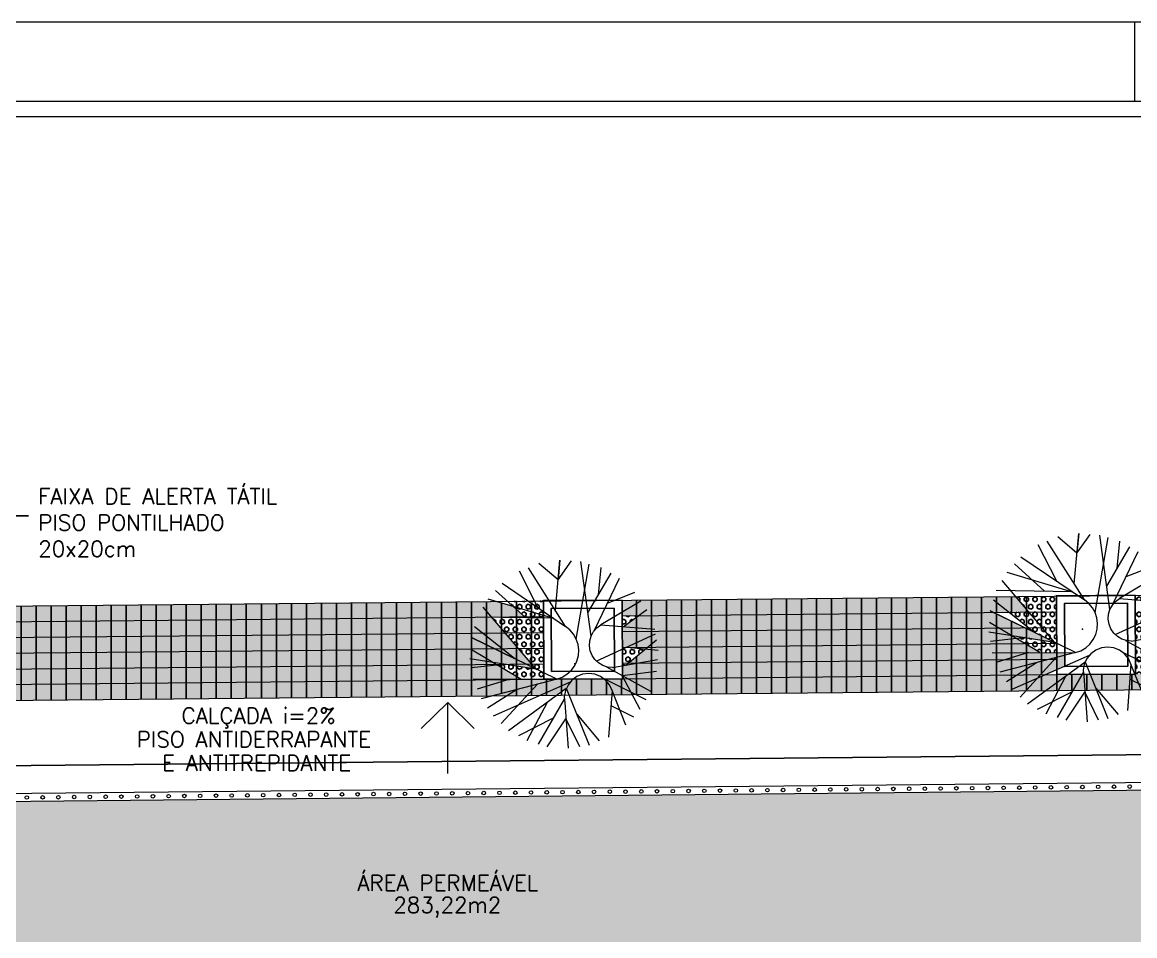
# Model space of a CAD drawing. Header units: millimetres. Extents: x 521 to 1055, y 261 to 520.
# Drawn here: x 549.86 to 563.98, y 508.29 to 519.88 of the extents above; entities that cross this region are included whole.
import ezdxf
from ezdxf.enums import TextEntityAlignment as Align

# ---------------------------------------------------------------- set-up
doc = ezdxf.new("R2010")
doc.units = ezdxf.units.MM
doc.linetypes.add('CONTINU', pattern=[0])
doc.layers.add('0.1', color=8, linetype='Continuous', lineweight=13)
doc.styles.add('60x100', font='romans.shx', dxfattribs={"height": 0.2})
doc.styles.add('80X50', font='romans.shx')
doc.styles.add('ROMANS', font='romans')
doc.styles.get("Standard").update_dxf_attribs({"font": 'romans.shx'})
doc.dimstyles.new('Fares Eng - 100', dxfattribs={"dimscale": 2, "dimtxt": 0.05, "dimasz": 0.1, "dimexe": 0.05, "dimexo": 0.1, "dimgap": 0.05, "dimtad": 1, "dimlfac": 2, "dimzin": 4, "dimdsep": 46, "dimtxsty": 'ROMANS', "dimblk1": 'OBLIQUE', "dimblk2": 'OBLIQUE', "dimsah": 1, "dimcen": 0.05, "dimdle": 0.05, "dimclrd": 256, "dimclre": 256, "dimclrt": 1, "dimaunit": 1, "dimadec": 0, "dimazin": 0, "dimtfac": 1, "dimtmove": 2, "dimatfit": 3, "dimldrblk": 'OPEN90', "dimfxl": 1, "dimtolj": 1, "dimtzin": 0, "dimarcsym": 0})
doc.dimstyles.new('Fares Eng - 50', dxfattribs={"dimscale": 2, "dimtxt": 0.085, "dimasz": 0.1, "dimexe": 0.05, "dimexo": 0.05, "dimgap": 0.04, "dimtad": 1, "dimzin": 4, "dimdsep": 46, "dimtxsty": 'ROMANS', "dimblk1": 'OBLIQUE', "dimblk2": 'OBLIQUE', "dimsah": 1, "dimcen": 0.05, "dimdle": 0.05, "dimclrd": 8, "dimclre": 8, "dimclrt": 8, "dimaunit": 1, "dimadec": 0, "dimazin": 0, "dimtfac": 1, "dimtix": 1, "dimtmove": 2, "dimatfit": 0, "dimldrblk": 'OPEN90', "dimfxl": 1, "dimtolj": 1, "dimtzin": 0, "dimarcsym": 0})
pattern_1 = [(90, (143.7004, 358.23872), (-0.0549926, 3e-18), [0.03175, -0.0635]), (210, (143.7004, 358.23872), (0.0274963, -0.0476249886), [0.03175, -0.0635]), (150, (143.7004, 358.27047), (-0.0274963, -0.0476249886), [0.03175, -0.0635])]
pattern_2 = [(90, (143.7004, 358.23872), (-0.1905, 1e-17), [])]
pattern_3 = [(37.5, (143.7004, 358.23872), (-0.00800016, 0.24470662), [0, -0.19304, 0, -0.2159, 0, -0.206375]), (7.5, (143.7004, 358.23872), (0.22476164, 0.35841255), [0, -0.10414, 0, -0.17399, 0, -0.066675]), (327.5, (143.5442, 358.23872), (0.39549619, 0.00071859), [0, -0.0635, 0, -0.2286, 0, -0.29845]), (317.5, (143.5442, 358.23872), (0.38177823, 0.11146466), [0, -0.03175, 0, -0.14986, 0, -0.17145])]

# ---------------------------------------------------------------- blocks, each defined once
blk = doc.blocks.new('ÁREA')
for p in [(0.00005, 0.00376), (0, 0)]:
    blk.add_attdef('COMPARTIMENTO', text='', height=0.0025).set_placement(p, align=Align.CENTER)
at = {"color": 1}
for p in [(-0.00005, -0.00376), (-0.0001, -0.00752)]:
    blk.add_attdef('ÁREA', text='', height=0.002, dxfattribs=at).set_placement(p, align=Align.CENTER)
blk = doc.blocks.new('ARV1')
for p, q in [((-0.1407, 1.4161), (0.0989, 1.7605)), ((0.1949, 0.3431), (0.4235, 1.7048)), ((0.4634, 0.4005), (0.2709, 1.7498)), ((0.5923, 1.1492), (0.6377, 1.6415)), ((-0.5054, 0.9113), (-0.8423, 1.5681)), ((0.4031, 0.8237), (0.8191, 1.5396)), ((0.5168, 0.4952), (0.9711, 1.4544)), ((-0.7238, 0.7245), (-1.2729, 1.2194)), ((0.755, 0.9984), (1.2545, 1.1977)), ((1.0437, 0.573), (1.4738, 0.8844)), ((0.5591, -0.0523), (1.6313, 0.447)), ((1.095, -0.1252), (1.6493, 0.337)), ((1.1112, 0.2048), (1.6793, 0.1529)), ((-0.8061, -0.388), (-1.7211, 0.152)), ((-1.0745, -0.1172), (-1.7031, -0.1904)), ((0.7476, -0.1574), (1.5471, -0.5954)), ((0.8557, -0.1699), (1.6686, -0.0184)), ((-1.0074, -0.3893), (-1.5974, -0.572)), ((0.6958, -0.3704), (1.4637, -0.7442)), ((-0.8667, -0.5727), (-1.4069, -0.9182)), ((0.0893, -0.4358), (-1.3067, -1.0613)), ((-0.506, -0.477), (-1.1567, -1.1971)), ((-0.3293, -0.8064), (-0.6899, -1.5051)), ((-0.0159, -0.7468), (-0.4854, -1.5654)), ((-0.0071, -0.8135), (0.0586, -1.6373)), ((0.83, -0.8592), (1.2412, -1.0601)), ((-0.2148, -1.0934), (-0.845, -1.418)), ((0.2097, -1.0193), (0.6221, -1.4999))]:
    blk.add_line(p, q)
for points in [[(-1.1556, 1.349), (-0.0013, 0.5719), (-0.6793, 1.6344)], [(-0.1872, 0.8633), (-0.1108, 1.7737), (-0.1407, 1.4161), (-0.4881, 1.7122)], [(-1.4123, 1.0654), (-0.2215, 0.7202), (-1.5994, 0.732)], [(1.365, 1.0398), (0.638, 0.6035), (1.6177, 0.5303)], [(-1.7315, -0.0163), (-0.5369, -0.1994), (-1.4972, 0.9138)], [(-1.67, -0.3938), (-0.1549, -0.3836), (-1.7076, 0.3652), (-0.9208, -0.0143), (-1.6507, 0.558)], [(-0.1549, -0.3836), (-0.0593, -0.3487), (0.0278, -0.2962), (0.1033, -0.2277), (0.1642, -0.1462), (0.2083, -0.0545), (0.2342, 0.044), (0.2404, 0.1456), (0.2272, 0.2464), (0.1949, 0.3431), (0.1448, 0.4315), (0.0786, 0.5088), (-0.0013, 0.5719)], [(0.8557, -0.1699), (0.7651, -0.1613), (0.679, -0.1335), (0.6007, -0.0877), (0.5344, -0.0259), (0.483, 0.0489), (0.4489, 0.1331), (0.434, 0.2225), (0.439, 0.3131), (0.4634, 0.4005), (0.5062, 0.4804), (0.5654, 0.5493), (0.638, 0.6035)], [(-0.1549, -0.3836), (-0.1549, -0.3836), (-1.526, -0.748)], [(0.849, -0.5865), (0.8014, -0.4854), (0.7301, -0.3991), (0.6394, -0.3338), (0.5353, -0.2931), (0.4242, -0.2796), (0.3134, -0.2945), (0.2099, -0.3365), (0.12, -0.4031), (0.0498, -0.4901), (0.0033, -0.5918), (-0.016, -0.702), (-0.0071, -0.8135)], [(1.36, -0.9289), (1.0306, -0.3125), (1.6553, -0.2288)], [(-1.0233, -1.3179), (0.0189, -0.5497), (0.436, -1.5757)], [(1.1033, -1.2124), (0.849, -0.5865), (0.79, -1.4316)], [(-0.3231, -1.6133), (0.0157, -1.1009), (0.262, -1.6039)]]:
    blk.add_lwpolyline(points)
blk = doc.blocks.new('_OBLIQUE')
at = {"color": 0, "linetype": 'ByBlock'}
blk.add_line((-0.5, -0.5), (0.5, 0.5), dxfattribs=at)
blk = doc.blocks.new('_Open90')
at = {"color": 0, "linetype": 'ByBlock', "lineweight": -2}
for p, q in [((0, 0), (-1, 0)), ((-0.5, 0.5), (0, 0)), ((0, 0), (-0.5, -0.5))]:
    blk.add_line(p, q, dxfattribs=at)
blk = doc.blocks.new('*D3076')
at = {"layer": '0.1', "color": 8, "linetype": 'CONTINU', "lineweight": -2, "transparency": 16777216}
for p, q in [((618.005, 511.125), (533.593, 510.285)), ((617.908, 510.87), (617.904, 511.224)), ((533.695, 510.032), (533.692, 510.386))]:
    blk.add_line(p, q, dxfattribs=at)
at = {"layer": 'DEFPOINTS', "color": 0, "linetype": 'CONTINU', "lineweight": -2, "transparency": 16777216}
for p in [(617.909, 510.77), (533.693, 510.286), (533.696, 509.932)]:
    blk.add_point(p, dxfattribs=at)
at = {"layer": '0.1', "color": 8, "linetype": 'CONTINU', "lineweight": -2, "transparency": 16777216, "xscale": 0.2, "yscale": 0.2, "zscale": 0.2}
for p, rotation in [((617.905, 511.124), 0.5700714480730352), ((533.693, 510.286), 180.570071448073)]:
    blk.add_blockref('_OBLIQUE', p, dxfattribs=dict(at, rotation=rotation))
at = {"layer": '0.1', "color": 8, "linetype": 'CONTINU', "lineweight": -2, "transparency": 16777216, "insert": (577.978, 510.927), "char_height": 0.17, "attachment_point": 5, "rotation": 0.5701, "style": 'ROMANS'}
blk.add_mtext('\\A1;84.22', dxfattribs=at)

msp = doc.modelspace()

# ---------------------------------------------------------------- hatches: boundary and pattern name
at = {"layer": '0.1', "linetype": 'CONTINU', "lineweight": -2}
h = msp.add_hatch(dxfattribs=at)
h.set_pattern_fill('LINE,_O', color=8, scale=0.06, angle=90, double=1)
h.set_pattern_definition(pattern_2)
h.paths.add_polyline_path([(555.82049, 512.33041), (555.69963, 512.33208), (538.79077, 512.17228), (538.67556, 512.08979), (538.58813, 512.09678), (538.58973, 511.77126), (538.72129, 511.83169), (538.96063, 511.80855), (538.70863, 511.60066), (538.59068, 511.57932), (538.59102, 511.50983), (538.83812, 511.37277), (556.02736, 511.53956), (556.04801, 511.54584), (556.189, 511.54604), (555.82187, 511.76532), (556.37815, 511.67706)])
h.paths.add_polyline_path([(556.08969, 512.47114), (555.87778, 512.53378), (538.83022, 512.37267), (538.58747, 512.22872), (538.58776, 512.17037), (556.23678, 512.33716)])
h.paths.add_polyline_path([(556.63719, 511.54472), (556.4796, 511.54395), (538.71484, 511.37157), (538.77355, 511.26032), (538.94932, 511.17361), (555.82387, 511.33313)])
h = msp.add_hatch(dxfattribs=at)
h.set_pattern_fill('HEX,_O', color=8, scale=0.01, angle=90, double=1)
h.set_pattern_definition(pattern_1)
h.paths.add_polyline_path([(553.73375, 512.3135), (548.87846, 512.26762), (549.41919, 511.47544), (553.51621, 511.51519)])
h.paths.add_polyline_path([(553.7884, 512.51403), (548.74281, 512.46635), (548.87846, 512.26762), (553.73375, 512.3135)])
h.paths.add_polyline_path([(555.82049, 512.33041), (555.69963, 512.33208), (553.73375, 512.3135), (553.51621, 511.51519), (556.02736, 511.53956), (556.04801, 511.54584), (556.189, 511.54604), (555.82187, 511.76532), (556.37815, 511.67706)])
h.paths.add_polyline_path([(556.08969, 512.47114), (555.87778, 512.53378), (553.7884, 512.51403), (553.73375, 512.3135), (556.23678, 512.33716)])
h = msp.add_hatch(dxfattribs=at)
h.set_pattern_fill('HEX,_O', color=8, scale=0.01, angle=90, double=1)
h.set_pattern_definition(pattern_1)
h.paths.add_polyline_path([(556.47576, 512.32136), (555.82049, 512.33041), (556.37812, 511.67709), (556.47918, 511.6277)])
h.paths.add_polyline_path([(556.47918, 511.6277), (556.37819, 511.67705), (556.00265, 511.73663), (555.89072, 511.7242), (556.189, 511.54604), (556.47958, 511.54647)])
h.paths.add_polyline_path([(556.08969, 512.47114), (556.23678, 512.33716), (556.47567, 512.33942), (556.47559, 512.35707)])
h.paths.add_polyline_path([(556.2821, 512.5376), (556.01945, 512.53512), (556.08969, 512.47114), (556.47559, 512.35707), (556.47534, 512.40602)])
h.paths.add_polyline_path([(556.47469, 512.53942), (556.36179, 512.53835), (556.40429, 512.45439), (556.47534, 512.40602)])
h.paths.add_polyline_path([(556.36179, 512.53835), (556.2821, 512.5376), (556.40429, 512.45439)])
h = msp.add_hatch(dxfattribs=at)
h.set_pattern_fill('LINE,_O', color=8, scale=0.06, angle=90, double=1)
h.set_pattern_definition(pattern_2)
h.paths.add_polyline_path([(556.08969, 512.47114), (556.23678, 512.33716), (556.47567, 512.33942), (556.47559, 512.35707)])
h.paths.add_polyline_path([(556.2821, 512.5376), (556.01945, 512.53512), (556.08969, 512.47114), (556.47559, 512.35707), (556.47534, 512.40602)])
h.paths.add_polyline_path([(556.47576, 512.32136), (555.82049, 512.33041), (555.98746, 512.13479), (556.47666, 512.13942)])
h.paths.add_polyline_path([(556.47666, 512.13942), (555.98746, 512.13479), (556.15681, 511.93639), (556.47765, 511.93942)])
h.paths.add_polyline_path([(556.47765, 511.93942), (556.15681, 511.93639), (556.32615, 511.73798), (556.47863, 511.73942)])
h.paths.add_polyline_path([(556.37819, 511.67705), (556.01285, 511.73502), (555.9858, 511.73476), (555.89072, 511.7242), (556.189, 511.54604), (556.47958, 511.54647), (556.47918, 511.6277)])
h.paths.add_polyline_path([(556.47863, 511.73942), (556.32615, 511.73798), (556.37812, 511.67709), (556.47918, 511.6277)])
h.paths.add_polyline_path([(556.25492, 511.7373), (556.01285, 511.73502), (556.37815, 511.67706), (556.37812, 511.67709)])
h.paths.add_polyline_path([(556.39883, 511.48271), (556.14578, 511.41688), (556.01618, 511.33495), (556.26605, 511.33731)])
h.paths.add_polyline_path([(556.76591, 511.42981), (556.7671, 511.42685), (556.78776, 511.47142), (556.83722, 511.53206), (556.85598, 511.5458), (556.63719, 511.54472), (556.39883, 511.48271), (556.26605, 511.33731), (556.64393, 511.34088)])
h.paths.add_polyline_path([(556.75484, 511.4004), (556.7671, 511.42685), (556.76591, 511.42981), (556.64393, 511.34088), (556.74427, 511.34183)], flags=17)
h.paths.add_polyline_path([(557.34684, 511.401), (557.31389, 511.47195), (557.2643, 511.53262), (557.24356, 511.54772), (556.85598, 511.5458), (556.83722, 511.53206), (556.78776, 511.47142), (556.7671, 511.42685), (556.80093, 511.34237), (557.34282, 511.34749)])
h.paths.add_polyline_path([(557.2507, 511.54775), (557.24356, 511.54772), (557.2643, 511.53262), (557.31389, 511.47195), (557.34684, 511.401), (557.36816, 511.34773), (557.60276, 511.34995), (557.58554, 511.38258)])
h.paths.add_polyline_path([(557.49769, 511.54907), (557.47958, 511.54888), (557.2507, 511.54775), (557.58554, 511.38258)])
h = msp.add_hatch(dxfattribs=at)
h.set_pattern_fill('HEX,_O', color=8, scale=0.01, angle=90, double=1)
h.set_pattern_definition(pattern_1)
h.paths.add_polyline_path([(562.40905, 512.10208), (562.96533, 512.01383), (562.9653, 512.01385), (562.69714, 512.14492), (562.69728, 512.14481), (562.18871, 512.39341), (557.68135, 512.35081), (557.47635, 512.20402), (557.47771, 511.92842), (557.53329, 511.95394), (557.77262, 511.93081), (557.52062, 511.72291), (557.47876, 511.71534), (557.47938, 511.58973), (557.55169, 511.54962), (562.85508, 511.60409), (563.09283, 511.70912), (563.09197, 511.88328), (562.77618, 511.88281)])
h.paths.add_polyline_path([(562.46837, 512.59606), (557.47465, 512.54887), (557.47564, 512.34887), (562.63772, 512.39765)])
h = msp.add_hatch(dxfattribs=at)
h.set_pattern_fill('LINE,_O', color=8, scale=0.06, angle=90, double=1)
h.set_pattern_definition(pattern_2)
h.paths.add_polyline_path([(562.46837, 512.59606), (557.47465, 512.54887), (557.47564, 512.34887), (562.63772, 512.39765)])
h.paths.add_polyline_path([(562.69714, 512.14492), (562.69728, 512.14481), (562.18871, 512.39341), (557.68135, 512.35081), (557.48756, 512.21204), (557.47631, 512.21294), (557.47771, 511.92842), (557.53329, 511.95394), (557.77262, 511.93081), (557.52062, 511.72291), (557.47876, 511.71534), (557.47938, 511.58973), (557.55169, 511.54962), (562.49047, 511.60034), (562.73295, 511.75364), (562.99228, 511.82111), (562.99197, 511.88313), (562.77618, 511.88281), (562.40905, 512.10208), (562.96533, 512.01383), (562.9653, 512.01385)])
h.paths.add_polyline_path([(557.49769, 511.54907), (557.58554, 511.38258), (557.65077, 511.3504), (562.60037, 511.39719), (562.78869, 511.6034)])
h = msp.add_hatch(dxfattribs=at)
h.set_pattern_fill('LINE,_O', color=8, scale=0.06, angle=90, double=1)
h.set_pattern_definition(pattern_2)
h.paths.add_polyline_path([(562.98843, 512.60098), (562.46837, 512.59606), (562.63772, 512.39765), (562.98942, 512.40098)])
h.paths.add_polyline_path([(562.98942, 512.40098), (562.63772, 512.39765), (562.80707, 512.19924), (562.99041, 512.20098)])
h.paths.add_polyline_path([(562.63772, 512.39765), (562.38133, 512.39523), (562.6307, 512.19758), (562.80707, 512.19924)])
h.paths.add_polyline_path([(562.99041, 512.20098), (562.80707, 512.19924), (562.9653, 512.01385), (562.99139, 512.0011)])
h.paths.add_polyline_path([(562.69714, 512.14492), (562.69728, 512.14481), (562.59011, 512.19719), (562.25511, 512.19403), (562.40905, 512.10208), (562.96533, 512.01383), (562.9653, 512.01385)])
h.paths.add_polyline_path([(562.58983, 512.0734), (562.4779, 512.06096), (562.58476, 511.99713), (562.99139, 512.00098), (562.99139, 512.0011), (562.96537, 512.01382)])
h.paths.add_polyline_path([(562.99139, 512.00098), (562.58476, 511.99713), (562.77618, 511.88281), (562.99197, 511.88313)])
h.paths.add_polyline_path([(562.99197, 511.88313), (562.63519, 511.8826), (562.34654, 511.79487), (562.91198, 511.80022), (562.99228, 511.82111)])
h.paths.add_polyline_path([(562.96891, 511.80076), (562.91198, 511.80022), (562.73295, 511.75364), (562.49047, 511.60034), (562.78869, 511.6034)])
h.paths.add_polyline_path([(562.99305, 511.66504), (562.99238, 511.80098), (562.96891, 511.80076), (562.78869, 511.6034), (562.85508, 511.60409)])
h.paths.add_polyline_path([(563.13309, 511.60619), (562.99334, 511.60551), (562.85508, 511.60409), (562.74483, 511.55538), (562.60037, 511.39719), (562.84963, 511.39954)])
h.paths.add_polyline_path([(563.10844, 511.58822), (562.84963, 511.39954), (563.0106, 511.40107)], flags=16)
h.paths.add_polyline_path([(563.31544, 511.60709), (563.13309, 511.60619), (563.10844, 511.58822), (563.0106, 511.40107), (563.19686, 511.40283)])
h.paths.add_polyline_path([(563.33392, 511.58202), (563.33205, 511.60718), (563.31544, 511.60709), (563.19686, 511.40283), (563.34716, 511.40425)])
h.paths.add_polyline_path([(563.41676, 511.60759), (563.33205, 511.60718), (563.33392, 511.58202), (563.34716, 511.40425), (563.49761, 511.40567)])
h.paths.add_polyline_path([(563.92443, 511.6101), (563.41676, 511.60759), (563.48507, 511.437), (563.51155, 511.4058), (563.90937, 511.40956)])
h.paths.add_polyline_path([(564.03279, 511.49097), (563.91969, 511.54696), (563.90937, 511.40956), (564.06478, 511.41103)])
h.paths.add_polyline_path([(563.98499, 511.6104), (563.92443, 511.6101), (563.91969, 511.54696), (564.03279, 511.49097)])
h.paths.add_polyline_path([(564.17272, 511.71934), (563.99235, 511.80832), (563.99333, 511.61044), (564.22893, 511.61281)])
h.paths.add_polyline_path([(564.29401, 512.2133), (563.99037, 512.21043), (563.99122, 512.03858), (564.1078, 512.05968)])
h.paths.add_polyline_path([(564.3598, 512.26758), (564.12046, 512.29071), (563.99027, 512.23091), (563.99037, 512.21043), (564.29401, 512.2133)])
h.paths.add_polyline_path([(564.38935, 512.41421), (563.98938, 512.41043), (563.99027, 512.23091)])
h = msp.add_hatch(dxfattribs=at)
h.set_pattern_fill('HEX,_O', color=8, scale=0.01, angle=90, double=1)
h.set_pattern_definition(pattern_1)
h.paths.add_polyline_path([(562.98843, 512.60098), (562.46837, 512.59606), (562.63772, 512.39765), (562.98942, 512.40098)])
h.paths.add_polyline_path([(562.98942, 512.40098), (562.63772, 512.39765), (562.9653, 512.01385), (562.99139, 512.0011)])
h.paths.add_polyline_path([(562.63772, 512.39765), (562.38133, 512.39523), (562.69714, 512.14492), (562.9653, 512.01385)])
h.paths.add_polyline_path([(562.99139, 512.0011), (562.96537, 512.01382), (562.58983, 512.0734), (562.4779, 512.06096), (562.77618, 511.88281), (562.99197, 511.88313)])
h.paths.add_polyline_path([(564.17272, 511.71934), (563.99235, 511.80832), (563.99333, 511.61044), (564.22893, 511.61281)])
h.paths.add_polyline_path([(564.06211, 511.92896), (563.99157, 511.96809), (563.99235, 511.80832), (564.17272, 511.71934)])
h.paths.add_polyline_path([(564.3598, 512.26758), (564.12046, 512.29071), (563.99027, 512.23091), (563.99122, 512.03858), (564.1078, 512.05968)])
h.paths.add_polyline_path([(564.38935, 512.41421), (563.98938, 512.41043), (563.99027, 512.23091)])
h.paths.add_polyline_path([(564.16309, 512.61208), (563.9884, 512.61043), (563.98867, 512.5557), (564.07473, 512.54881)])
h = msp.add_hatch(dxfattribs=at)
h.set_pattern_fill('HEX,_O', color=8, scale=0.01, angle=90, double=1)
h.set_pattern_definition(pattern_1)
h.paths.add_polyline_path([(557.77262, 511.93081), (557.53329, 511.95394), (557.47771, 511.92842), (557.47876, 511.71534), (557.52062, 511.72291)])
h.paths.add_polyline_path([(557.68135, 512.35081), (557.47564, 512.34887), (557.47631, 512.21294), (557.48756, 512.21204)])
h = msp.add_hatch(dxfattribs=at)
h.set_pattern_fill('HEX,_O', color=8, scale=0.01, angle=90, double=1)
h.set_pattern_definition(pattern_1)
h.paths.add_polyline_path([(556.63719, 511.54472), (556.4796, 511.54395), (553.51621, 511.51519), (553.46051, 511.31079), (555.82387, 511.33313)])
h.paths.add_polyline_path([(553.51621, 511.51519), (549.41919, 511.47544), (549.55677, 511.27389), (553.46051, 511.31079)])
h.paths.add_polyline_path([(551.85863, 510.99524), (554.15387, 510.99524), (554.15387, 511.39524), (551.85863, 511.39524)], flags=9)
h = msp.add_hatch(dxfattribs=at)
h.set_pattern_fill('HEX,_O', color=8, scale=0.01, angle=90, double=1)
h.set_pattern_definition(pattern_1)
h.paths.add_polyline_path([(558.59596, 511.56034), (558.46517, 511.3581), (562.60037, 511.39719), (562.78869, 511.6034)])
h.paths.add_polyline_path([(558.59596, 511.56034), (557.49769, 511.54907), (557.58554, 511.38258), (557.65077, 511.3504), (558.46517, 511.3581)])
h.paths.add_polyline_path([(557.49769, 511.54907), (557.47958, 511.54888), (557.2507, 511.54775), (557.58554, 511.38258)])
h.paths.add_polyline_path([(557.2507, 511.54775), (557.24356, 511.54772), (557.2643, 511.53262), (557.31389, 511.47195), (557.34684, 511.401), (557.36816, 511.34773), (557.60276, 511.34995), (557.58554, 511.38258)])
h.paths.add_polyline_path([(557.34684, 511.401), (557.31389, 511.47195), (557.2643, 511.53262), (557.24356, 511.54772), (556.85598, 511.5458), (556.83722, 511.53206), (556.78776, 511.47142), (556.7671, 511.42685), (556.80093, 511.34237), (557.34282, 511.34749)])
h.paths.add_polyline_path([(556.76591, 511.42981), (556.7671, 511.42685), (556.78776, 511.47142), (556.83722, 511.53206), (556.85598, 511.5458), (556.63719, 511.54472), (556.39883, 511.48271), (556.26605, 511.33731), (556.64393, 511.34088)])
h.paths.add_polyline_path([(556.39883, 511.48271), (556.14578, 511.41688), (556.01618, 511.33495), (556.26605, 511.33731)])
h.paths.add_polyline_path([(556.14578, 511.41688), (555.82387, 511.33313), (556.01618, 511.33495)])
h = msp.add_hatch(dxfattribs=at)
h.set_pattern_fill('HEX,_O', color=8, scale=0.01, angle=90, double=1)
h.set_pattern_definition(pattern_1)
h.paths.add_polyline_path([(569.70627, 511.66802), (564.24921, 511.61302), (564.25574, 511.41284), (569.57842, 511.46315)])
h.paths.add_polyline_path([(564.03279, 511.49097), (563.91969, 511.54696), (563.90937, 511.40956), (564.06478, 511.41103)])
h.paths.add_polyline_path([(563.98499, 511.6104), (563.92443, 511.6101), (563.91969, 511.54696), (564.03279, 511.49097)])
h.paths.add_polyline_path([(564.25056, 511.57183), (564.22893, 511.61281), (563.99333, 511.61044), (563.98499, 511.6104), (564.03279, 511.49097), (564.19183, 511.41223), (564.25574, 511.41284)])
h.paths.add_polyline_path([(564.03279, 511.49097), (564.06478, 511.41103), (564.19183, 511.41223)])
h.paths.add_polyline_path([(563.92443, 511.6101), (563.41676, 511.60759), (563.48507, 511.437), (563.51155, 511.4058), (563.90937, 511.40956)])
h.paths.add_polyline_path([(563.41676, 511.60759), (563.33205, 511.60718), (563.33392, 511.58202), (563.34716, 511.40425), (563.49761, 511.40567)])
h.paths.add_polyline_path([(563.33392, 511.58202), (563.33205, 511.60718), (563.31544, 511.60709), (563.19686, 511.40283), (563.34716, 511.40425)])
h.paths.add_polyline_path([(563.31544, 511.60709), (563.13309, 511.60619), (563.10844, 511.58822), (563.0106, 511.40107), (563.19686, 511.40283)])
h.paths.add_polyline_path([(563.10844, 511.58822), (562.84963, 511.39954), (563.0106, 511.40107)], flags=16)
h.paths.add_polyline_path([(563.13309, 511.60619), (562.99334, 511.60551), (562.85508, 511.60409), (562.74483, 511.55538), (562.60037, 511.39719), (562.84963, 511.39954)])
h = msp.add_hatch(dxfattribs=at)
h.set_pattern_fill('AR-SAND,_O', color=8, scale=0.005, double=1)
h.set_pattern_definition(pattern_3)
h.paths.add_polyline_path([(579.82327, 510.29062), (576.34475, 510.25601), (574.90349, 505.43242), (579.82327, 505.43242)])
h.paths.add_polyline_path([(576.34475, 510.25601), (566.75926, 510.16064), (568.1643, 505.43242), (574.90349, 505.43242)])
h.paths.add_polyline_path([(566.75926, 510.16064), (560.50315, 510.09839), (559.75362, 505.43242), (568.1643, 505.43242)])
h.paths.add_polyline_path([(568.1643, 505.43242), (559.75362, 505.43242), (559.63868, 504.71692), (559.77327, 504.71692), (560.97327, 504.71692), (561.12327, 504.71692), (562.32327, 504.71692), (562.47327, 504.71692), (563.69827, 504.71692), (563.79827, 504.71692), (565.02327, 504.71692), (565.17327, 504.71692), (566.30244, 504.71692), (566.40244, 504.71692), (567.5316, 504.71692), (567.6316, 504.71692), (568.37692, 504.71692)])
h.paths.add_polyline_path([(563.51443, 505.11634, -1), (563.99372, 505.11634, -1)], flags=16)
h.paths.add_polyline_path([(561.52391, 505.11634, -1), (562.00319, 505.11634, -1)], flags=16)
h.paths.add_polyline_path([(560.1832, 505.11634, -1), (560.66249, 505.11634, -1)], flags=16)
h.paths.add_polyline_path([(574.90349, 505.43242), (568.1643, 505.43242), (568.37692, 504.71692), (568.76077, 504.71692), (568.86077, 504.71692), (569.98994, 504.71692), (570.08994, 504.71692), (571.2191, 504.71692), (571.3191, 504.71692), (572.44827, 504.71692), (572.54827, 504.71692), (573.67744, 504.71692), (573.77744, 504.71692), (574.68971, 504.71692)])
h.paths.add_polyline_path([(571.96646, 505.11634, -1), (572.59451, 505.11634, -1)], flags=16)
h.paths.add_polyline_path([(579.82327, 505.43242), (574.90349, 505.43242), (574.68971, 504.71692), (574.9066, 504.71692), (575.0066, 504.71692), (576.13577, 504.71692), (576.23577, 504.71692), (577.36494, 504.71692), (577.46494, 504.71692), (578.5941, 504.71692), (578.6941, 504.71692), (579.82327, 504.71692)])
h.paths.add_polyline_path([(579.28911, 506.30159), (579.79863, 506.30159), (579.79863, 506.00159), (579.28911, 506.00159)], flags=24)
h.paths.add_polyline_path([(577.66976, 506.30159), (578.37928, 506.30159), (578.37928, 506.00159), (577.66976, 506.00159)], flags=24)
h.paths.add_polyline_path([(575.39827, 508.13165), (576.29827, 508.13165), (576.29827, 507.83165), (575.39827, 507.83165)], flags=25)
h.paths.add_polyline_path([(568.54101, 506.30159), (569.05053, 506.30159), (569.05053, 506.00159), (568.54101, 506.00159)], flags=24)
h.paths.add_polyline_path([(572.16851, 506.30159), (572.87803, 506.30159), (572.87803, 506.00159), (572.16851, 506.00159)], flags=24)
h.paths.add_polyline_path([(567.36726, 506.30159), (568.07678, 506.30159), (568.07678, 506.00159), (567.36726, 506.00159)], flags=25)
h.paths.add_polyline_path([(573.91131, 506.96636), (574.78273, 506.96636), (574.78273, 506.66636), (573.91131, 506.66636)], flags=24)
h.paths.add_polyline_path([(571.15177, 509.81435), (573.82319, 509.81435), (573.82319, 510.17149), (571.15177, 510.17149)], flags=24)
h.paths.add_polyline_path([(559.44351, 506.30159), (559.95303, 506.30159), (559.95303, 506.00159), (559.44351, 506.00159)], flags=9)
h.paths.add_polyline_path([(560.03279, 506.30159), (560.71375, 506.30159), (560.71375, 506.00159), (560.03279, 506.00159)], flags=24)
h.paths.add_polyline_path([(560.79351, 506.30159), (561.30303, 506.30159), (561.30303, 506.00159), (560.79351, 506.00159)], flags=24)
h.paths.add_polyline_path([(561.38279, 506.30159), (562.06375, 506.30159), (562.06375, 506.00159), (561.38279, 506.00159)], flags=24)
h.paths.add_polyline_path([(562.14351, 506.30159), (562.65303, 506.30159), (562.65303, 506.00159), (562.14351, 506.00159)], flags=24)
h.paths.add_polyline_path([(563.39351, 506.30159), (564.10303, 506.30159), (564.10303, 506.00159), (563.39351, 506.00159)], flags=24)
h.paths.add_polyline_path([(564.84351, 506.30159), (565.35303, 506.30159), (565.35303, 506.00159), (564.84351, 506.00159)], flags=24)
h.paths.add_polyline_path([(565.58279, 506.30159), (566.26375, 506.30159), (566.26375, 506.00159), (565.58279, 506.00159)], flags=24)
h.paths.add_polyline_path([(560.69351, 506.96636), (561.40303, 506.96636), (561.40303, 506.66636), (560.69351, 506.66636)], flags=24)
h.paths.add_polyline_path([(566.66726, 506.96636), (567.37678, 506.96636), (567.37678, 506.66636), (566.66726, 506.66636)], flags=24)
h.paths.add_polyline_path([(563.53252, 504.96482), (563.93728, 504.96482), (563.93728, 505.26482), (563.53252, 505.26482)], flags=24)
h.paths.add_polyline_path([(561.54199, 504.96482), (561.93723, 504.96482), (561.93723, 505.26482), (561.54199, 505.26482)], flags=24)
h.paths.add_polyline_path([(560.20128, 504.96482), (560.59652, 504.96482), (560.59652, 505.26482), (560.20128, 505.26482)], flags=24)
h.paths.add_polyline_path([(571.98454, 504.96482), (572.57025, 504.96482), (572.57025, 505.26482), (571.98454, 505.26482)], flags=24)
h = msp.add_hatch(dxfattribs=at)
h.set_pattern_fill('AR-SAND,_O', color=8, scale=0.005, double=1)
h.set_pattern_definition(pattern_3)
h.paths.add_polyline_path([(560.50315, 510.09839), (552.3706, 510.01747), (554.33168, 505.43242), (559.75362, 505.43242)])
h.paths.add_polyline_path([(559.75362, 505.43242), (556.53153, 505.43242), (556.53153, 504.71692), (556.92327, 504.71692), (557.07327, 504.71692), (558.27327, 504.71692), (558.42327, 504.71692), (559.62327, 504.71692), (559.63868, 504.71692)])
h.paths.add_polyline_path([(557.42731, 505.11634, -1), (557.90659, 505.11634, -1)], flags=16)
h.paths.add_polyline_path([(558.8276, 505.11634, -1), (559.30689, 505.11634, -1)], flags=16)
h.paths.add_polyline_path([(556.53153, 505.43242), (554.33168, 505.43242), (554.63771, 504.71692), (555.57327, 504.71692), (555.67327, 504.71692), (556.53153, 504.71692)])
h.paths.add_polyline_path([(554.33168, 505.43242), (544.97726, 505.43242), (544.93013, 504.71692), (545.28577, 504.71692), (545.38577, 504.71692), (546.74827, 504.71692), (546.84827, 504.71692), (548.22077, 504.71692), (548.37077, 504.71692), (549.72327, 504.71692), (549.97327, 504.71692), (550.02327, 504.71692), (550.27327, 504.71692), (551.52327, 504.71692), (551.62327, 504.71692), (552.87327, 504.71692), (552.97327, 504.71692), (554.22327, 504.71692), (554.32327, 504.71692), (554.63771, 504.71692)])
h.paths.add_polyline_path([(553.49457, 505.11634, -1), (554.12263, 505.11634, -1)], flags=16)
h.paths.add_polyline_path([(548.88475, 505.11634, -1), (549.36404, 505.11634, -1)], flags=16)
h.paths.add_polyline_path([(546.00969, 505.11634, -1), (546.48897, 505.11634, -1)], flags=16)
h.paths.add_polyline_path([(552.3706, 510.01747), (545.27467, 509.94687), (544.97726, 505.43242), (554.33168, 505.43242)])
h.paths.add_polyline_path([(554.46267, 508.48248), (556.04838, 508.48248), (556.04838, 508.83962), (554.46267, 508.83962)], flags=24)
h.paths.add_polyline_path([(553.91216, 508.79876), (556.61216, 508.79876), (556.61216, 509.1559), (553.91216, 509.1559)], flags=24)
h.paths.add_polyline_path([(556.74351, 506.30159), (557.25303, 506.30159), (557.25303, 506.00159), (556.74351, 506.00159)], flags=24)
h.paths.add_polyline_path([(557.33279, 506.30159), (558.01375, 506.30159), (558.01375, 506.00159), (557.33279, 506.00159)], flags=24)
h.paths.add_polyline_path([(558.09351, 506.30159), (558.60303, 506.30159), (558.60303, 506.00159), (558.09351, 506.00159)], flags=24)
h.paths.add_polyline_path([(558.68279, 506.30159), (559.36375, 506.30159), (559.36375, 506.00159), (558.68279, 506.00159)], flags=24)
h.paths.add_polyline_path([(559.44351, 506.30159), (559.95303, 506.30159), (559.95303, 506.00159), (559.44351, 506.00159)], flags=24)
h.paths.add_polyline_path([(553.24827, 506.96636), (553.94827, 506.96636), (553.94827, 506.66636), (553.24827, 506.66636)], flags=25)
h.paths.add_polyline_path([(558.19827, 507.54713), (559.09827, 507.54713), (559.09827, 507.24713), (558.19827, 507.24713)], flags=24)
h.paths.add_polyline_path([(549.52085, 505.43826), (557.23037, 505.43826), (557.23037, 505.7954), (549.52085, 505.7954)], flags=9)
h.paths.add_polyline_path([(558.84568, 504.96482), (559.24092, 504.96482), (559.24092, 505.26482), (558.84568, 505.26482)], flags=24)
h.paths.add_polyline_path([(557.44539, 504.96482), (557.84063, 504.96482), (557.84063, 505.26482), (557.44539, 505.26482)], flags=24)
h.paths.add_polyline_path([(547.44544, 504.72843), (547.44544, 505.23795), (547.74544, 505.23795), (547.74544, 504.72843)], flags=24)
h.paths.add_polyline_path([(553.51265, 504.96482), (554.10789, 504.96482), (554.10789, 505.26482), (553.51265, 505.26482)], flags=24)
h.paths.add_polyline_path([(548.90284, 504.96482), (549.29808, 504.96482), (549.29808, 505.26482), (548.90284, 505.26482)], flags=24)
h.paths.add_polyline_path([(546.02777, 504.96482), (546.42301, 504.96482), (546.42301, 505.26482), (546.02777, 505.26482)], flags=24)
h.paths.add_polyline_path([(545.71726, 506.30159), (546.42678, 506.30159), (546.42678, 506.00159), (545.71726, 506.00159)], flags=24)
h.paths.add_polyline_path([(548.04101, 506.30159), (548.55053, 506.30159), (548.55053, 506.00159), (548.04101, 506.00159)], flags=24)
h.paths.add_polyline_path([(548.70654, 506.30159), (549.3875, 506.30159), (549.3875, 506.00159), (548.70654, 506.00159)], flags=24)
h.paths.add_polyline_path([(549.52206, 506.30159), (550.03159, 506.30159), (550.03159, 506.00159), (549.52206, 506.00159)], flags=24)
h.paths.add_polyline_path([(549.9468, 506.30159), (550.45632, 506.30159), (550.45632, 506.00159), (549.9468, 506.00159)], flags=24)
h.paths.add_polyline_path([(553.24827, 506.30159), (553.94827, 506.30159), (553.94827, 506.00159), (553.24827, 506.00159)], flags=25)
h.paths.add_polyline_path([(549.74351, 506.96636), (550.25303, 506.96636), (550.25303, 506.66636), (549.74351, 506.66636)], flags=24)

# ---------------------------------------------------------------- linework, layer by layer
at = {"layer": '0.1', "color": 8}
for p, q in [((563.97941, 519.88495), (563.97941, 518.88495)), ((533.66602, 512.32386), (609.65083, 513.04196)), ((557.47564, 512.34887), (562.98942, 512.40098)), ((538.58776, 512.17037), (556.47567, 512.33942)), ((538.58965, 511.97037), (556.47756, 512.13943)), ((557.47753, 512.14888), (562.99131, 512.20099)), ((557.47942, 511.94889), (562.9932, 512.00099)), ((538.59154, 511.77038), (556.47945, 511.93944)), ((535.40801, 511.14014), (595.90448, 511.71201)), ((538.59343, 511.57039), (556.48134, 511.73944)), ((557.48131, 511.74889), (562.99509, 511.801)), ((538.59171, 511.37038), (556.4796, 511.54395)), ((557.47958, 511.54888), (562.99334, 511.60551)), ((555.26001, 511.24888), (554.92401, 510.91832)), ((555.26001, 510.34756), (555.26001, 511.24888)), ((555.26001, 511.24888), (555.596, 510.91832)), ((579.92327, 510.39162), (533.69646, 509.93167)), ((579.82327, 510.29062), (533.7395, 509.83209))]:
    msp.add_line(p, q, dxfattribs=at)
for points in [[(646.97941, 519.88495), (520.77502, 519.88495), (520.77502, 435.88495), (646.97941, 435.88495)], [(523.27502, 436.88495), (523.27502, 518.88495), (645.97941, 518.88495), (645.97941, 436.88495)]]:
    msp.add_lwpolyline(points, close=True, dxfattribs=at)
msp.add_lwpolyline([(630.15941, 517.68495, 0.41421356), (629.15941, 518.68495), (524.47502, 518.68495, 0.41421356), (523.47502, 517.68495), (523.47502, 444.08495, 0.41421356), (524.47502, 443.08495), (629.15941, 443.08495, 0.41421356), (630.15941, 444.08495)], format="xyb", close=True, dxfattribs=at)
at = {"layer": '0.1', "color": 8, "linetype": 'CONTINU', "lineweight": -2}
for points in [[(557.47465, 512.54887), (557.47958, 511.54888), (556.4796, 511.54395), (556.47466, 512.54393), (557.47465, 512.54887)], [(563.9884, 512.61043), (563.99333, 511.61044), (562.99334, 511.60551), (562.98841, 512.60549), (563.9884, 512.61043)], [(557.37515, 512.44838), (557.37909, 511.64839), (556.5791, 511.64444), (556.57516, 512.44443), (557.37515, 512.44838)], [(563.88889, 512.50993), (563.89284, 511.70994), (563.09285, 511.706), (563.0889, 512.50599), (563.88889, 512.50993)]]:
    msp.add_lwpolyline(points, dxfattribs=at)
at = {"layer": '0.1', "color": 8}
for centre in [(555.11798, 510.09481), (555.31798, 510.0968), (555.51798, 510.09879), (555.71798, 510.10078), (555.91798, 510.10277), (556.11798, 510.10476), (556.31798, 510.10675), (556.51798, 510.10874), (556.71798, 510.11073), (556.91798, 510.11272), (557.11798, 510.11471), (557.31798, 510.1167), (557.51798, 510.11869), (557.71798, 510.12068), (557.91798, 510.12267), (558.11798, 510.12466), (558.31798, 510.12665), (558.51798, 510.12864), (558.71798, 510.13063), (558.91798, 510.13262), (559.11798, 510.13461), (559.31798, 510.1366), (559.51798, 510.13859), (559.71798, 510.14058), (559.91798, 510.14257), (560.11798, 510.14456), (560.31798, 510.14655), (560.51798, 510.14854), (560.71798, 510.15053), (560.91798, 510.15252), (561.11798, 510.15451), (561.31798, 510.1565), (561.51798, 510.15849), (561.71798, 510.16048), (561.91798, 510.16247), (562.11798, 510.16446), (562.31798, 510.16645), (562.51798, 510.16844), (562.71798, 510.17043), (562.91798, 510.17242), (563.11798, 510.17441), (563.31798, 510.1764), (563.51798, 510.17839), (563.71798, 510.18038), (563.91798, 510.18237), (549.91798, 510.04307), (550.11798, 510.04506), (550.31798, 510.04705), (550.51798, 510.04904), (550.71798, 510.05103), (550.91798, 510.05302), (551.11798, 510.05501), (551.31798, 510.057), (551.51798, 510.05899), (551.71798, 510.06098), (551.91798, 510.06297), (552.11798, 510.06496), (552.31798, 510.06695), (552.51798, 510.06894), (552.71798, 510.07093), (552.91798, 510.07292), (553.11798, 510.07491), (553.31798, 510.0769), (553.51798, 510.07889), (553.71798, 510.08088), (553.91798, 510.08287), (554.11798, 510.08486), (554.31798, 510.08685), (554.51798, 510.08884), (554.71798, 510.09083), (554.91798, 510.09282)]:
    msp.add_circle(centre, 0.0225, dxfattribs=at)
at = {"layer": '0.1', "color": 8, "linetype": 'Continuous'}
for p in [(563.31868, 512.18119), (556.87527, 511.74001)]:
    msp.add_point(p, dxfattribs=at)

# ---------------------------------------------------------------- block references
at = {"layer": '0.1', "color": 8, "linetype": 'Continuous', "xscale": 0.7, "yscale": 0.7, "zscale": 0.7, "rotation": 359.6992061989444}
for p in [(563.34188, 512.15143), (556.75471, 511.81467)]:
    msp.add_blockref('ARV1', p, dxfattribs=at)
at = {"layer": '0.1', "color": 8}
ref = msp.add_blockref('ÁREA', (555.26216, 508.9228), dxfattribs=dict(at, xscale=133.3333333333333, yscale=133.3333333333333, zscale=133.3333333333333))
ref.add_attrib('COMPARTIMENTO', 'ÁREA PERMEÁVEL', dxfattribs={"layer": '0', "color": 1, "height": 0.2}).set_placement((555.26216, 508.85828), align=Align.CENTER)
ref.add_attrib('ÁREA', '283,22m2', dxfattribs={"layer": '0', "color": 1, "height": 0.2}).set_placement((555.25552, 508.58009), align=Align.CENTER)

# ---------------------------------------------------------------- texts
at = {"layer": '0.1', "color": 8, "style": '80X50'}
for s, p in [('CALÇADA i=2%', (551.88197, 510.98115)), ('PISO ANTIDERRAPANTE', (551.31321, 510.68115)), ('E ANTITREPIDANTE', (551.63428, 510.38115))]:
    msp.add_text(s, height=0.2, dxfattribs=at).set_placement(p)
at = {"layer": '0.1', "color": 8, "insert": (550.06292, 513.96666), "char_height": 0.2, "attachment_point": 1, "style": '60x100'}
msp.add_mtext('FAIXA DE ALERTA TÁTIL\\PPISO PONTILHADO \\P20x20cm', dxfattribs=at)

# ---------------------------------------------------------------- dimensions: what is measured, and where the dimension line sits
at = {"layer": '0.1', "color": 8, "linetype": 'CONTINU', "lineweight": -2}
dim = msp.add_linear_dim(base=(533.69293, 510.28575), p1=(617.90902, 510.76958), p2=(533.69646, 509.93167), angle=180.570071, dimstyle='Fares Eng - 50', dxfattribs=at)
dim.commit()
dim.dimension.update_dxf_attribs({"geometry": '*D3076', "text_midpoint": (577.97828, 510.92681), "dimtype": 161})

# ---------------------------------------------------------------- leaders
at = {"layer": '0.1', "color": 8, "annotation_type": 0, "has_hookline": 1, "hookline_direction": 0}
msp.add_leader([(549.07548, 512.0264), (549.7405, 513.61722), (549.9405, 513.61722)], dimstyle='Fares Eng - 100', override={"dimtad": 0}, dxfattribs=at)

doc.saveas('drawing.dxf')
